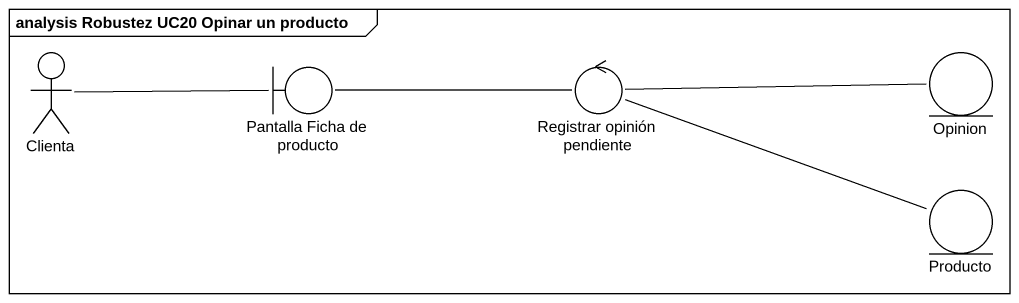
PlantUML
@startuml
mainframe analysis Robustez UC20 Opinar un producto
actor Clienta
boundary "Pantalla Ficha de producto" as Pantalla_Ficha_de_producto
control "Registrar opinión pendiente" as Registrar_opinión_pendiente
entity Opinion
entity Producto
Clienta -right- Pantalla_Ficha_de_producto
Pantalla_Ficha_de_producto -right- Registrar_opinión_pendiente
Registrar_opinión_pendiente -right- Opinion
Registrar_opinión_pendiente -right- Producto
@enduml
